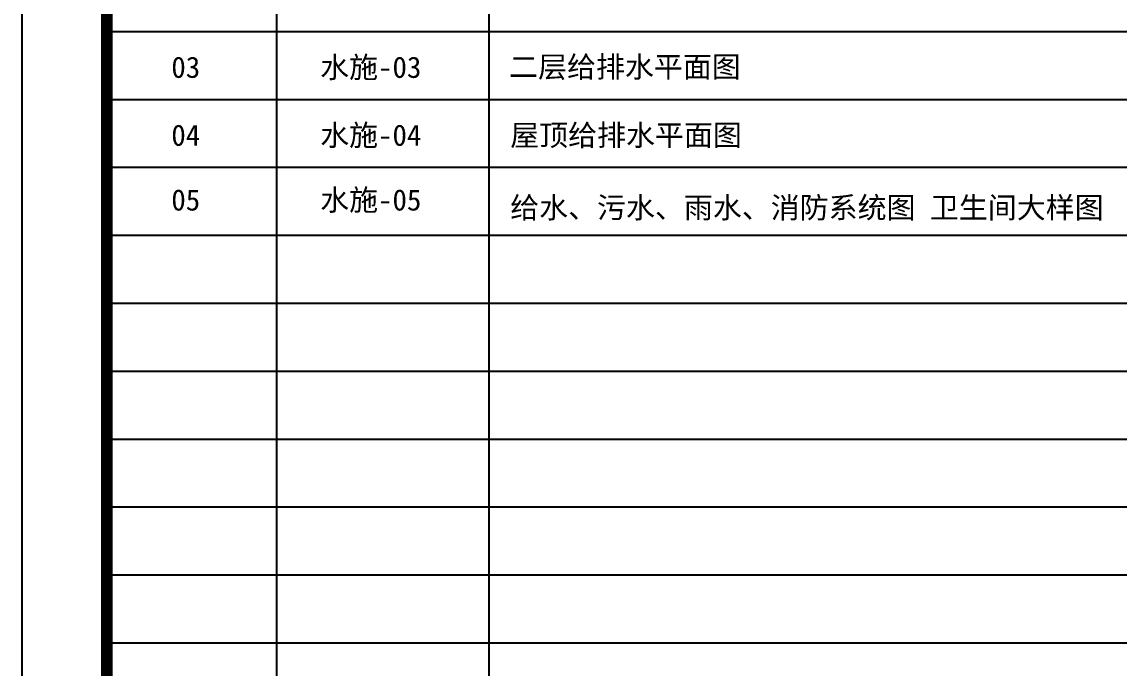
# Model space of a CAD drawing. Extents: x -173215 to 463891, y -864580 to -620646.
# Drawn here: x -134602 to -121679, y -713388 to -705780 of the extents above; entities that cross this region are included whole.
import ezdxf

# ---------------------------------------------------------------- set-up
doc = ezdxf.new("R2010")
doc.units = 0
doc.header["$LTSCALE"] = 500
doc.header["$MEASUREMENT"] = 0
for name, color, linetype in [('WALL', 6, 'CONTINUOUS'), ('X-图框文字-1', 53, 'CONTINUOUS'), ('图框', 4, 'CONTINUOUS')]:
    doc.layers.add(name, color=color, linetype=linetype)
doc.styles.add('iIcon2', font='')
doc.styles.get('iIcon2').set_extended_font_data('SimSun')

# ---------------------------------------------------------------- blocks, each defined once
blk = doc.blocks.new('目录')
at = {"layer": '图框'}
for p, q in [((376639, 431173), (376639, 401473)), ((379639, 426573), (379639, 403515)), ((382139, 426573), (382139, 403515)), ((377639, 423523), (396639, 423523)), ((377639, 422723), (396639, 422723)), ((377639, 421923), (396639, 421923)), ((377639, 421123), (396639, 421123)), ((377639, 420323), (396639, 420323)), ((377639, 419523), (396639, 419523)), ((377639, 418723), (396639, 418723)), ((377639, 417923), (396639, 417923)), ((377639, 417123), (396639, 417123)), ((377639, 416323), (396639, 416323))]:
    blk.add_line(p, q, dxfattribs=at)
at = {"layer": '图框', "const_width": 140}
blk.add_lwpolyline([(377639, 403515), (396639, 403515), (396639, 430173), (377639, 430173), (377639, 403515)], dxfattribs=at)
blk.add_lwpolyline([(377639, 403515), (377639, 430173), (396639, 430173), (396639, 403515)], close=True, dxfattribs=at)

msp = doc.modelspace()

# ---------------------------------------------------------------- block references
at = {"layer": 'WALL'}
msp.add_blockref('目录', (-511241.1, -1129414.4), dxfattribs=at)

# ---------------------------------------------------------------- texts
at = {"layer": 'X-图框文字-1', "style": 'iIcon2'}
for s, p in [('03', (-132842.7, -706438)), ('水施-03', (-131089.8, -706438)), ('二层给排水平面图', (-128863.6, -706433.7)), ('04', (-132842.7, -707238)), ('水施-04', (-131089.8, -707238)), ('屋顶给排水平面图', (-128851, -707238)), ('05', (-132842.7, -708000.4)), ('水施-05', (-131089.8, -708000.4)), ('给水、污水、雨水、消防系统图 卫生间大样图', (-128851, -708090.5))]:
    msp.add_text(s, height=250, dxfattribs=at).set_placement(p)

doc.saveas('drawing.dxf')
